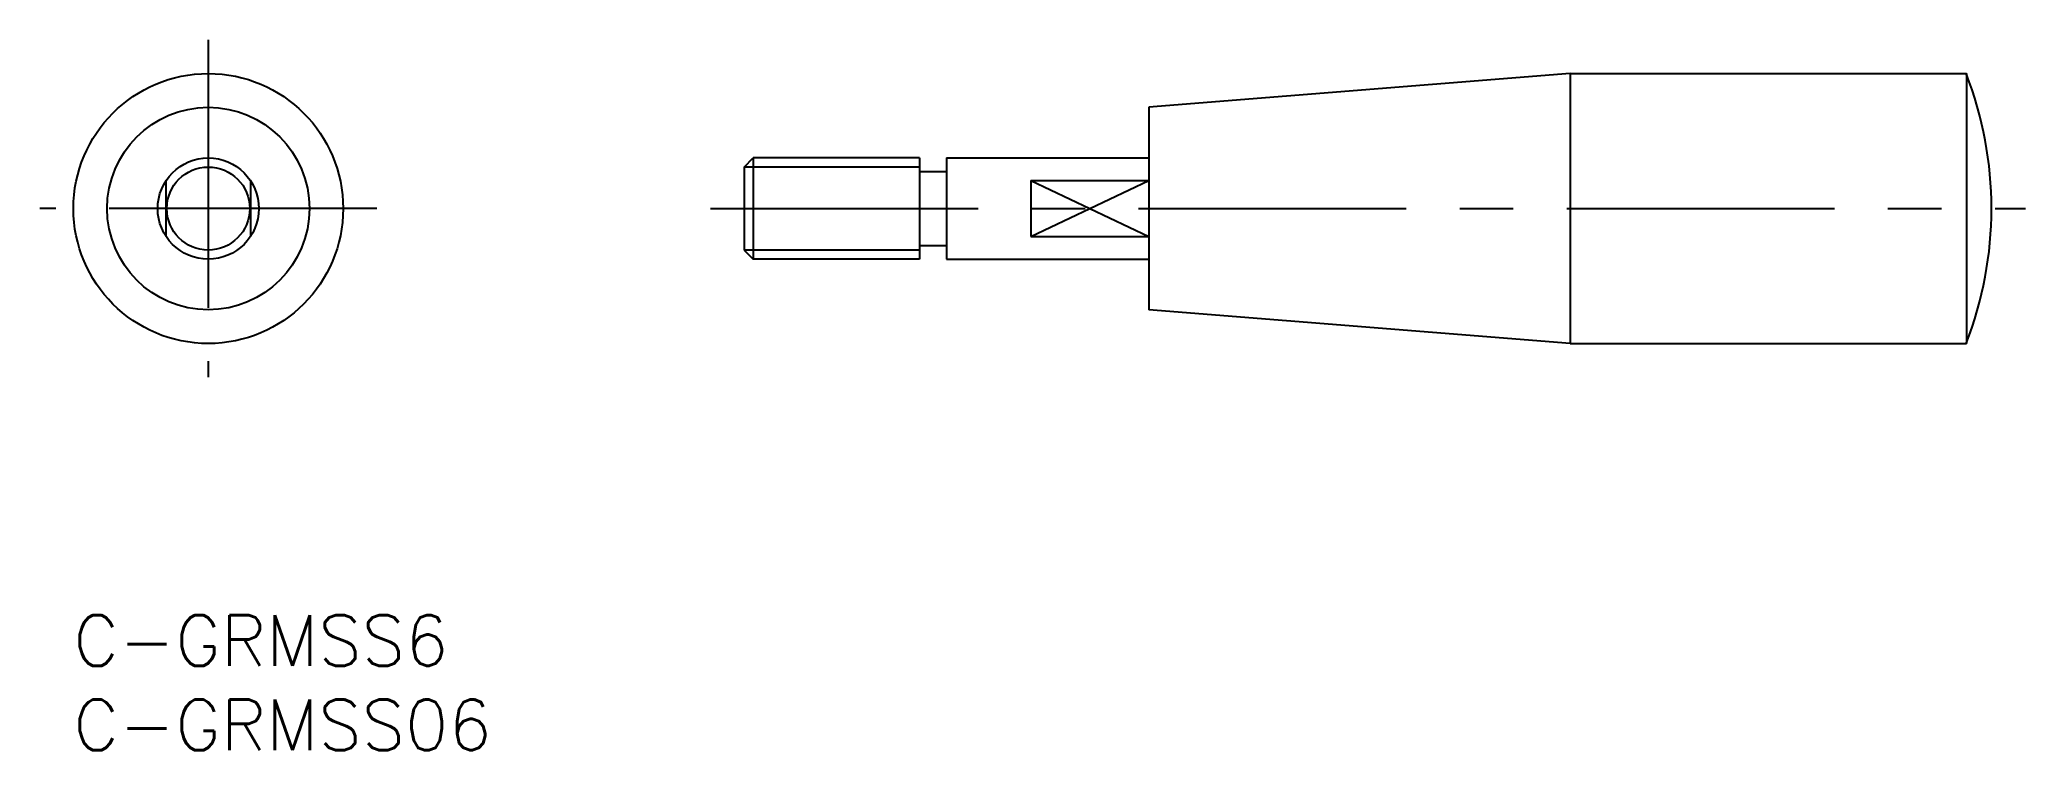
# Model space of a CAD drawing. Extents: x -2 to 116, y -8 to 34.
import ezdxf

# ---------------------------------------------------------------- set-up
doc = ezdxf.new("R2010")
doc.units = 0
doc.header["$LTSCALE"] = 0.5
doc.linetypes.add('CENTER', pattern=[50.8, 31.75, -6.35, 6.35, -6.35])
doc.linetypes.add('DASHED', pattern=[19.05, 12.7, -6.35])
doc.layers.get('0').update_dxf_attribs({"linetype": 'CONTINUOUS'})
doc.layers.add('CENTER', color=1, linetype='CENTER')
doc.styles.get("Standard").update_dxf_attribs({"font": 'txt.shx', "height": 3, "bigfont": 'bigfont.shx'})

# ---------------------------------------------------------------- blocks, each defined once
blk = doc.blocks.new('*U16')
at = {"color": 7, "linetype": 'CONTINUOUS'}
blk.add_text('C-GRMSS6', height=3, dxfattribs=at).set_placement((0, -3))
blk = doc.blocks.new('*U17')
at = {"color": 7, "linetype": 'CONTINUOUS'}
blk.add_text('C-GRMSS06', height=3, dxfattribs=at).set_placement((0, -8))

msp = doc.modelspace()

# ---------------------------------------------------------------- linework, layer by layer
at = {"color": 7, "linetype": 'CONTINUOUS'}
for p, q in [((88.79, 32.1), (63.79, 30.1)), ((88.79, 32.1), (112.29, 32.1)), ((88.79, 32.1), (88.79, 16.1)), ((112.29, 32.1), (112.29, 16.1)), ((63.79, 30.1), (63.79, 18.1)), ((39.79, 26.56), (40.33, 27.1)), ((40.33, 27.1), (40.33, 21.1)), ((50.19, 27.1), (40.33, 27.1)), ((50.19, 27.1), (50.19, 21.1)), ((51.79, 27.1), (51.79, 21.1)), ((51.79, 27.1), (63.79, 27.1)), ((39.79, 26.56), (39.79, 21.64)), ((50.19, 26.3), (51.79, 26.3)), ((56.79, 25.76), (63.79, 25.76)), ((56.79, 25.76), (56.79, 22.44)), ((56.79, 22.44), (63.79, 22.44)), ((39.79, 21.64), (40.33, 21.1)), ((50.19, 21.9), (51.79, 21.9)), ((50.19, 21.1), (40.33, 21.1)), ((51.79, 21.1), (63.79, 21.1)), ((88.79, 16.1), (63.79, 18.1)), ((88.79, 16.1), (112.29, 16.1))]:
    msp.add_line(p, q, dxfattribs=at)
at = {"color": 3, "linetype": 'CONTINUOUS'}
for p, q in [((50.19, 26.56), (39.79, 26.56)), ((56.79, 25.76), (63.79, 22.44)), ((56.79, 22.44), (63.79, 25.76)), ((50.19, 21.64), (39.79, 21.64))]:
    msp.add_line(p, q, dxfattribs=at)
at = {"color": 3, "linetype": 'DASHED'}
for p, q in [((5.5, 22.44), (5.5, 25.76)), ((10.5, 25.76), (10.5, 22.44))]:
    msp.add_line(p, q, dxfattribs=at)
at = {"color": 7, "linetype": 'CONTINUOUS'}
for radius in [8, 6, 3]:
    msp.add_circle((8, 24.1), radius, dxfattribs=at)
at = {"color": 3, "linetype": 'CONTINUOUS'}
msp.add_circle((8, 24.1), 2.46, dxfattribs=at)
at = {"color": 7, "linetype": 'CONTINUOUS'}
msp.add_arc((91.7, 24.1), 22.08, 338.7607, 21.2393, dxfattribs=at)
at = {"layer": 'CENTER', "color": 1, "linetype": 'CENTER'}
for p, q in [((8, 34.1), (8, 14.1)), ((18, 24.1), (-2, 24.1)), ((37.79, 24.1), (115.79, 24.1))]:
    msp.add_line(p, q, dxfattribs=at)

# ---------------------------------------------------------------- block references
at = {"color": 7, "linetype": 'CONTINUOUS'}
for name in ['*U16', '*U17']:
    msp.add_blockref(name, (0, 0), dxfattribs=at)

doc.saveas('drawing.dxf')
